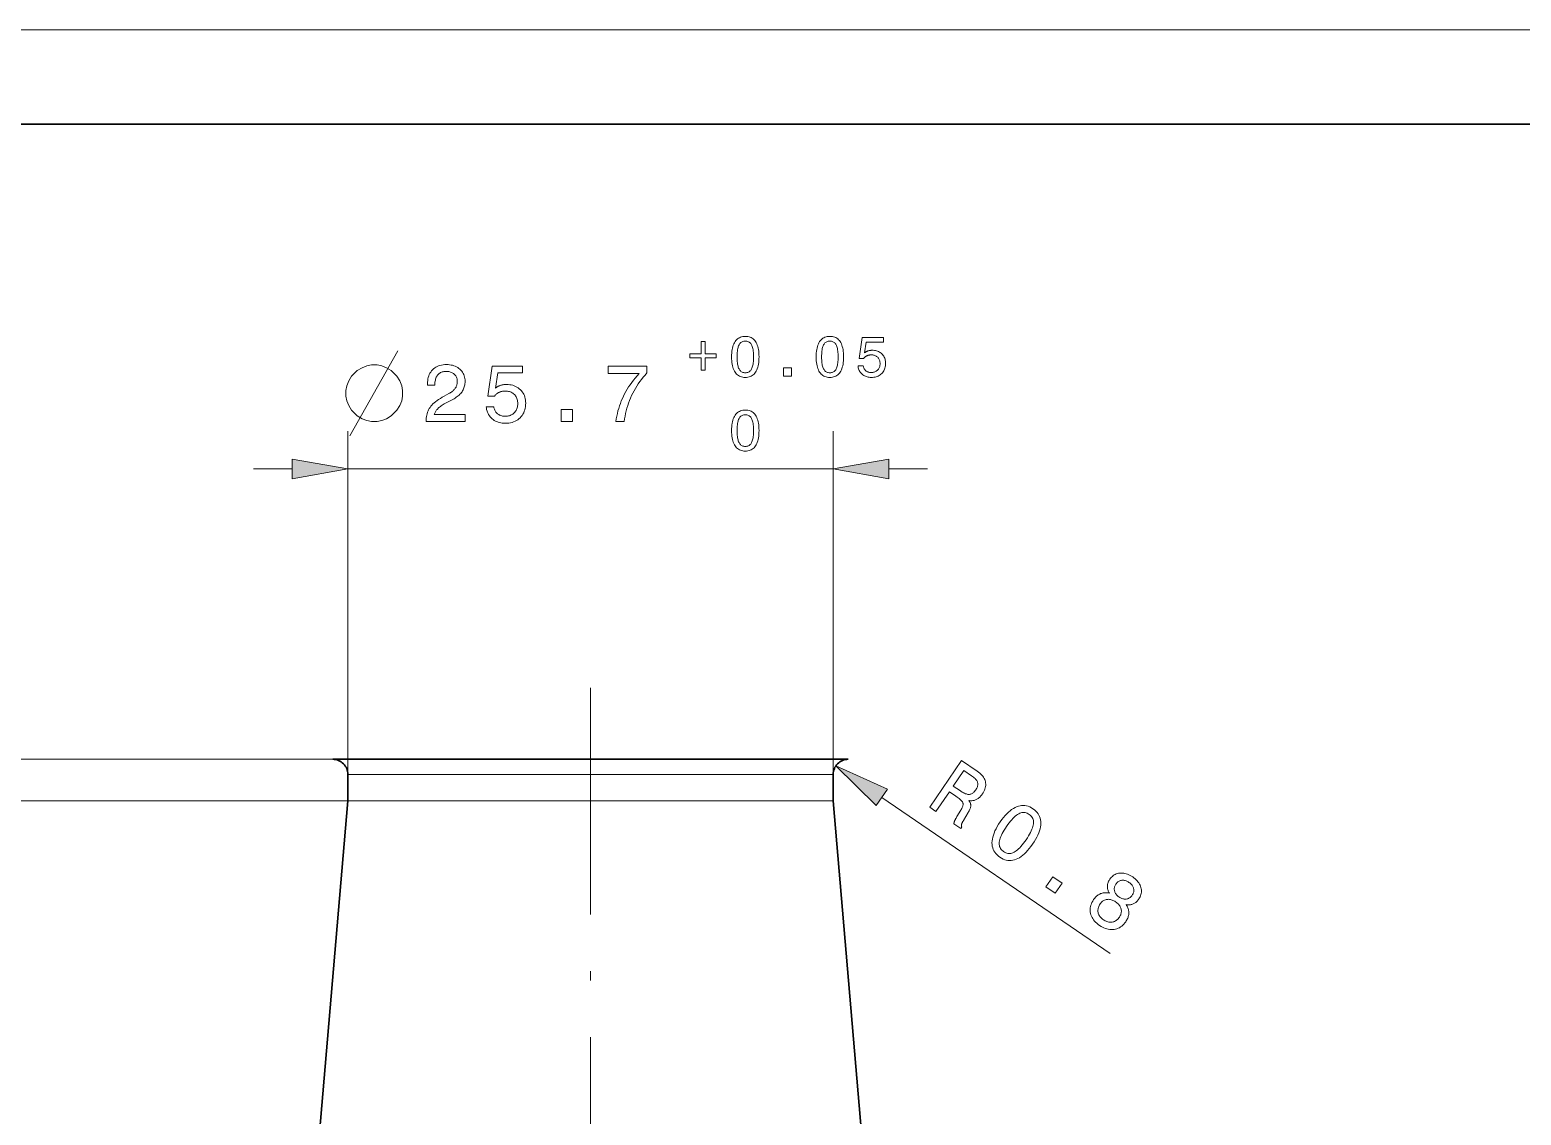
# Model space of a CAD drawing. Extents: x 0 to 419, y 0 to 420.
# Drawn here: x 79 to 157.9, y 362.5 to 420 of the extents above; entities that cross this region are included whole.
import ezdxf

# ---------------------------------------------------------------- set-up
doc = ezdxf.new("R2010")
doc.units = 0
doc.linetypes.add('DASHDOT', pattern=[18.5, 12, -3, 0.5, -3])

msp = doc.modelspace()

# ---------------------------------------------------------------- linework, layer by layer
at = {"color": 7, "lineweight": 13}
for p, q in [((0, 420), (297, 420)), ((95.807, 396.761), (121.507, 396.761)), ((95.007, 381.385), (29.415, 381.385)), ((95.007, 381.385), (39.27, 381.385)), ((95.007, 381.385), (48.761, 381.385)), ((119.934, 380.585), (95.807, 380.585)), ((95.807, 379.185), (48.761, 379.185)), ((119.934, 379.185), (95.807, 379.185))]:
    msp.add_line(p, q, dxfattribs=at)
at = {"color": 7, "lineweight": 30}
for p, q in [((20, 415), (292, 415)), ((95.007, 381.385), (122.307, 381.385)), ((95.807, 379.185), (90.157, 312.685)), ((121.507, 379.185), (127.157, 312.685))]:
    msp.add_line(p, q, dxfattribs=at)
at = {"color": 7, "lineweight": 13, "ltscale": 0.454398}
for p, q in [((95.807, 380.585), (95.807, 398.761)), ((121.507, 380.585), (121.507, 398.761))]:
    msp.add_line(p, q, dxfattribs=at)
at = {"color": 7, "lineweight": 13, "ltscale": 0.051139}
for p, q in [((90.807, 396.761), (92.852, 396.761)), ((124.461, 396.761), (126.507, 396.761))]:
    msp.add_line(p, q, dxfattribs=at)
at = {"color": 7, "linetype": 'DASHDOT', "lineweight": 13}
msp.add_line((108.657, 385.172), (108.657, 125.575), dxfattribs=at)
at = {"color": 7, "lineweight": 30, "ltscale": 0.035001}
for p, q in [((95.807, 379.185), (95.807, 380.585)), ((121.507, 379.185), (121.507, 380.585))]:
    msp.add_line(p, q, dxfattribs=at)
at = {"color": 7, "lineweight": 13, "ltscale": 0.039327}
for p, q in [((121.507, 380.585), (119.934, 380.585)), ((121.507, 379.185), (119.934, 379.185))]:
    msp.add_line(p, q, dxfattribs=at)
at = {"color": 7, "lineweight": 13, "ltscale": 0.366083}
msp.add_line((124.085, 379.368), (136.172, 371.101), dxfattribs=at)
at = {"color": 7, "lineweight": 13}
for points in [[(116.126, 402.685), (116.128, 402.789), (116.133, 402.888), (116.142, 402.981), (116.155, 403.07), (116.172, 403.154), (116.193, 403.232), (116.217, 403.306), (116.245, 403.374), (116.276, 403.437), (116.312, 403.496), (116.351, 403.548), (116.393, 403.596), (116.439, 403.638), (116.488, 403.674), (116.54, 403.704), (116.596, 403.729), (116.655, 403.749), (116.718, 403.763), (116.784, 403.771), (116.853, 403.774), (116.923, 403.771), (116.99, 403.763), (117.053, 403.749), (117.112, 403.73), (117.168, 403.705), (117.221, 403.674), (117.27, 403.639), (117.315, 403.597), (117.357, 403.55), (117.396, 403.498), (117.431, 403.44), (117.462, 403.377), (117.489, 403.309), (117.513, 403.235), (117.533, 403.157), (117.55, 403.073), (117.563, 402.983), (117.572, 402.889), (117.578, 402.79), (117.579, 402.685), (117.578, 402.58), (117.572, 402.481), (117.563, 402.387), (117.55, 402.298), (117.533, 402.214), (117.513, 402.136), (117.489, 402.063), (117.462, 401.995), (117.431, 401.932), (117.396, 401.875), (117.357, 401.822), (117.315, 401.776), (117.27, 401.735), (117.221, 401.699), (117.168, 401.669), (117.112, 401.644), (117.053, 401.625), (116.99, 401.611), (116.923, 401.603), (116.853, 401.6), (116.784, 401.603), (116.718, 401.611), (116.655, 401.625), (116.596, 401.644), (116.54, 401.669), (116.488, 401.699), (116.439, 401.735), (116.393, 401.777), (116.351, 401.824), (116.312, 401.876), (116.276, 401.934), (116.245, 401.997), (116.217, 402.065), (116.193, 402.138), (116.172, 402.216), (116.155, 402.3), (116.142, 402.388), (116.133, 402.482), (116.128, 402.581)], [(120.603, 402.685), (120.605, 402.789), (120.611, 402.888), (120.62, 402.981), (120.633, 403.07), (120.65, 403.154), (120.67, 403.232), (120.694, 403.306), (120.722, 403.374), (120.754, 403.437), (120.789, 403.496), (120.828, 403.548), (120.87, 403.596), (120.916, 403.638), (120.965, 403.674), (121.017, 403.704), (121.073, 403.729), (121.133, 403.749), (121.195, 403.763), (121.261, 403.771), (121.331, 403.774), (121.401, 403.771), (121.467, 403.763), (121.53, 403.749), (121.59, 403.73), (121.646, 403.705), (121.698, 403.674), (121.747, 403.639), (121.793, 403.597), (121.835, 403.55), (121.873, 403.498), (121.908, 403.44), (121.939, 403.377), (121.967, 403.309), (121.991, 403.235), (122.011, 403.157), (122.027, 403.073), (122.04, 402.983), (122.049, 402.889), (122.055, 402.79), (122.057, 402.685), (122.055, 402.58), (122.049, 402.481), (122.04, 402.387), (122.027, 402.298), (122.011, 402.214), (121.991, 402.136), (121.967, 402.063), (121.939, 401.995), (121.908, 401.932), (121.873, 401.875), (121.835, 401.822), (121.793, 401.776), (121.747, 401.735), (121.698, 401.699), (121.646, 401.669), (121.59, 401.644), (121.53, 401.625), (121.467, 401.611), (121.401, 401.603), (121.331, 401.6), (121.261, 401.603), (121.195, 401.611), (121.133, 401.625), (121.073, 401.644), (121.017, 401.669), (120.965, 401.699), (120.916, 401.735), (120.87, 401.777), (120.828, 401.824), (120.789, 401.876), (120.754, 401.934), (120.722, 401.997), (120.694, 402.065), (120.67, 402.138), (120.65, 402.216), (120.633, 402.3), (120.62, 402.388), (120.611, 402.482), (120.605, 402.581)], [(122.821, 402.208), (123.102, 402.208), (123.107, 402.176), (123.115, 402.145), (123.124, 402.116), (123.136, 402.088), (123.148, 402.062), (123.163, 402.037), (123.179, 402.014), (123.197, 401.992), (123.217, 401.971), (123.238, 401.952), (123.261, 401.934), (123.285, 401.919), (123.31, 401.905), (123.337, 401.893), (123.365, 401.883), (123.394, 401.875), (123.424, 401.868), (123.456, 401.863), (123.488, 401.861), (123.522, 401.86), (123.564, 401.861), (123.603, 401.865), (123.641, 401.871), (123.678, 401.88), (123.713, 401.892), (123.746, 401.906), (123.777, 401.923), (123.807, 401.942), (123.835, 401.964), (123.862, 401.988), (123.886, 402.015), (123.908, 402.043), (123.927, 402.072), (123.944, 402.104), (123.958, 402.137), (123.969, 402.171), (123.978, 402.208), (123.985, 402.246), (123.989, 402.285), (123.99, 402.326), (123.989, 402.368), (123.985, 402.408), (123.979, 402.447), (123.97, 402.483), (123.958, 402.518), (123.944, 402.552), (123.928, 402.583), (123.909, 402.613), (123.887, 402.641), (123.863, 402.667), (123.837, 402.691), (123.809, 402.713), (123.779, 402.732), (123.748, 402.748), (123.714, 402.762), (123.679, 402.774), (123.643, 402.783), (123.604, 402.789), (123.564, 402.793), (123.522, 402.794), (123.498, 402.793), (123.474, 402.792), (123.451, 402.79), (123.428, 402.786), (123.405, 402.782), (123.383, 402.776), (123.361, 402.77), (123.34, 402.763), (123.319, 402.754), (123.299, 402.745), (123.279, 402.735), (123.259, 402.724), (123.24, 402.712), (123.222, 402.699), (123.204, 402.685), (123.187, 402.67), (123.17, 402.654), (123.153, 402.637), (123.138, 402.619), (123.122, 402.601), (122.882, 402.601), (123.047, 403.713), (124.169, 403.713), (124.169, 403.465), (123.249, 403.465), (123.165, 402.9), (123.18, 402.913), (123.196, 402.925), (123.213, 402.937), (123.23, 402.948), (123.247, 402.959), (123.265, 402.968), (123.284, 402.978), (123.303, 402.986), (123.323, 402.994), (123.343, 403.001), (123.364, 403.008), (123.385, 403.014), (123.406, 403.019), (123.428, 403.023), (123.45, 403.027), (123.473, 403.03), (123.496, 403.033), (123.519, 403.035), (123.542, 403.036), (123.566, 403.036), (123.63, 403.034), (123.691, 403.028), (123.749, 403.019), (123.805, 403.005), (123.858, 402.988), (123.909, 402.967), (123.957, 402.942), (124.003, 402.913), (124.046, 402.881), (124.087, 402.844), (124.124, 402.805), (124.158, 402.763), (124.187, 402.718), (124.213, 402.671), (124.234, 402.622), (124.252, 402.571), (124.266, 402.517), (124.276, 402.461), (124.282, 402.402), (124.284, 402.341), (124.282, 402.276), (124.275, 402.214), (124.265, 402.154), (124.25, 402.096), (124.231, 402.042), (124.209, 401.989), (124.181, 401.94), (124.15, 401.892), (124.115, 401.847), (124.075, 401.805), (124.032, 401.766), (123.986, 401.731), (123.938, 401.701), (123.888, 401.674), (123.835, 401.651), (123.779, 401.633), (123.721, 401.618), (123.66, 401.608), (123.597, 401.602), (123.531, 401.6), (123.473, 401.602), (123.416, 401.607), (123.362, 401.615), (123.31, 401.627), (123.26, 401.642), (123.212, 401.66), (123.165, 401.682), (123.121, 401.707), (123.079, 401.736), (123.039, 401.768), (123.002, 401.802), (122.968, 401.839), (122.937, 401.878), (122.91, 401.918), (122.887, 401.961), (122.867, 402.007), (122.85, 402.054), (122.837, 402.103), (122.827, 402.154)], [(114.51, 403.498), (114.721, 403.498), (114.721, 402.843), (115.317, 402.843), (115.317, 402.633), (114.721, 402.633), (114.721, 401.978), (114.51, 401.978), (114.51, 402.633), (113.911, 402.633), (113.911, 402.843), (114.51, 402.843)], [(116.415, 402.685), (116.416, 402.6), (116.419, 402.52), (116.425, 402.445), (116.432, 402.375), (116.442, 402.309), (116.453, 402.248), (116.467, 402.191), (116.483, 402.139), (116.501, 402.092), (116.521, 402.049), (116.544, 402.011), (116.569, 401.977), (116.596, 401.947), (116.625, 401.92), (116.657, 401.898), (116.692, 401.88), (116.729, 401.866), (116.768, 401.856), (116.809, 401.85), (116.853, 401.848), (116.897, 401.85), (116.939, 401.856), (116.979, 401.866), (117.015, 401.88), (117.05, 401.898), (117.082, 401.92), (117.111, 401.946), (117.138, 401.975), (117.163, 402.009), (117.185, 402.047), (117.204, 402.089), (117.222, 402.136), (117.238, 402.188), (117.251, 402.245), (117.263, 402.306), (117.272, 402.372), (117.279, 402.443), (117.284, 402.519), (117.288, 402.599), (117.289, 402.685), (117.288, 402.77), (117.284, 402.851), (117.279, 402.927), (117.272, 402.998), (117.263, 403.064), (117.251, 403.126), (117.238, 403.183), (117.222, 403.234), (117.204, 403.281), (117.185, 403.324), (117.163, 403.362), (117.138, 403.395), (117.111, 403.425), (117.082, 403.451), (117.05, 403.473), (117.015, 403.491), (116.979, 403.505), (116.939, 403.515), (116.897, 403.521), (116.853, 403.523), (116.809, 403.521), (116.768, 403.515), (116.729, 403.505), (116.692, 403.491), (116.657, 403.473), (116.625, 403.45), (116.596, 403.424), (116.569, 403.394), (116.544, 403.36), (116.521, 403.322), (116.501, 403.279), (116.483, 403.232), (116.467, 403.18), (116.453, 403.123), (116.442, 403.062), (116.432, 402.996), (116.425, 402.925), (116.419, 402.849), (116.416, 402.769)], [(120.892, 402.685), (120.893, 402.6), (120.897, 402.52), (120.902, 402.445), (120.909, 402.375), (120.919, 402.309), (120.931, 402.248), (120.944, 402.191), (120.96, 402.139), (120.978, 402.092), (120.999, 402.049), (121.021, 402.011), (121.046, 401.977), (121.073, 401.947), (121.103, 401.92), (121.135, 401.898), (121.169, 401.88), (121.206, 401.866), (121.245, 401.856), (121.287, 401.85), (121.331, 401.848), (121.375, 401.85), (121.417, 401.856), (121.456, 401.866), (121.493, 401.88), (121.527, 401.898), (121.559, 401.92), (121.589, 401.946), (121.615, 401.975), (121.64, 402.009), (121.662, 402.047), (121.682, 402.089), (121.699, 402.136), (121.715, 402.188), (121.729, 402.245), (121.74, 402.306), (121.749, 402.372), (121.757, 402.443), (121.762, 402.519), (121.765, 402.599), (121.766, 402.685), (121.765, 402.77), (121.762, 402.851), (121.757, 402.927), (121.749, 402.998), (121.74, 403.064), (121.729, 403.126), (121.715, 403.183), (121.699, 403.234), (121.682, 403.281), (121.662, 403.324), (121.64, 403.362), (121.615, 403.395), (121.589, 403.425), (121.559, 403.451), (121.527, 403.473), (121.493, 403.491), (121.456, 403.505), (121.417, 403.515), (121.375, 403.521), (121.331, 403.523), (121.287, 403.521), (121.245, 403.515), (121.206, 403.505), (121.169, 403.491), (121.135, 403.473), (121.103, 403.45), (121.073, 403.424), (121.046, 403.394), (121.021, 403.36), (120.999, 403.322), (120.978, 403.279), (120.96, 403.232), (120.944, 403.18), (120.931, 403.123), (120.919, 403.062), (120.909, 402.996), (120.902, 402.925), (120.897, 402.849), (120.893, 402.769)], [(97.358, 402.261), (97.058, 402.261), (96.808, 402.211), (96.558, 402.111), (96.308, 401.961), (96.008, 401.661), (95.858, 401.411), (95.758, 401.161), (95.708, 400.911), (95.708, 400.611), (95.758, 400.361), (95.858, 400.111), (96.008, 399.861), (96.308, 399.561), (96.558, 399.411), (96.808, 399.311), (97.058, 399.261), (97.358, 399.261), (97.608, 399.311), (97.858, 399.411), (98.108, 399.561), (98.408, 399.861), (98.558, 400.111), (98.658, 400.361), (98.708, 400.611), (98.708, 400.911), (98.658, 401.161), (98.558, 401.411), (98.408, 401.661), (98.108, 401.961), (97.858, 402.111), (97.608, 402.211)], [(99.954, 399.261), (99.954, 399.273), (99.956, 399.361), (99.963, 399.445), (99.973, 399.527), (99.987, 399.606), (100.006, 399.681), (100.029, 399.754), (100.056, 399.824), (100.087, 399.891), (100.122, 399.955), (100.161, 400.016), (100.206, 400.076), (100.257, 400.135), (100.315, 400.195), (100.38, 400.254), (100.451, 400.313), (100.529, 400.372), (100.613, 400.431), (100.705, 400.49), (100.803, 400.549), (100.907, 400.608), (101.162, 400.747), (101.207, 400.772), (101.249, 400.798), (101.289, 400.824), (101.326, 400.851), (101.361, 400.879), (101.393, 400.907), (101.423, 400.936), (101.45, 400.965), (101.475, 400.995), (101.498, 401.026), (101.518, 401.058), (101.536, 401.09), (101.551, 401.124), (101.565, 401.159), (101.577, 401.195), (101.586, 401.231), (101.594, 401.269), (101.599, 401.309), (101.602, 401.349), (101.603, 401.39), (101.601, 401.437), (101.596, 401.481), (101.588, 401.525), (101.577, 401.566), (101.562, 401.605), (101.544, 401.643), (101.523, 401.678), (101.498, 401.712), (101.471, 401.744), (101.44, 401.775), (101.406, 401.802), (101.37, 401.827), (101.332, 401.849), (101.291, 401.868), (101.249, 401.884), (101.204, 401.898), (101.157, 401.908), (101.107, 401.915), (101.056, 401.92), (101.002, 401.921), (100.949, 401.919), (100.898, 401.914), (100.849, 401.904), (100.803, 401.891), (100.759, 401.875), (100.717, 401.854), (100.678, 401.83), (100.641, 401.802), (100.606, 401.771), (100.573, 401.736), (100.543, 401.697), (100.517, 401.656), (100.493, 401.612), (100.473, 401.565), (100.455, 401.515), (100.441, 401.463), (100.43, 401.408), (100.422, 401.35), (100.418, 401.289), (100.416, 401.225), (100.416, 401.19), (100.024, 401.19), (100.024, 401.251), (100.027, 401.344), (100.035, 401.433), (100.048, 401.518), (100.067, 401.599), (100.091, 401.676), (100.121, 401.749), (100.156, 401.818), (100.197, 401.883), (100.243, 401.945), (100.294, 402.002), (100.35, 402.055), (100.409, 402.102), (100.473, 402.144), (100.54, 402.18), (100.612, 402.21), (100.687, 402.235), (100.766, 402.255), (100.848, 402.268), (100.935, 402.277), (101.025, 402.28), (101.112, 402.277), (101.196, 402.27), (101.276, 402.257), (101.352, 402.24), (101.426, 402.218), (101.496, 402.191), (101.562, 402.159), (101.625, 402.122), (101.685, 402.08), (101.741, 402.033), (101.793, 401.982), (101.839, 401.928), (101.88, 401.871), (101.916, 401.811), (101.946, 401.748), (101.97, 401.681), (101.99, 401.612), (102.003, 401.54), (102.011, 401.464), (102.014, 401.386), (102.013, 401.324), (102.008, 401.265), (102, 401.207), (101.988, 401.15), (101.974, 401.095), (101.956, 401.041), (101.936, 400.989), (101.912, 400.939), (101.884, 400.89), (101.854, 400.843), (101.82, 400.797), (101.783, 400.752), (101.743, 400.709), (101.699, 400.666), (101.652, 400.625), (101.601, 400.586), (101.547, 400.547), (101.49, 400.51), (101.429, 400.474), (101.365, 400.439), (101.112, 400.31), (101.042, 400.273), (100.976, 400.237), (100.914, 400.201), (100.856, 400.166), (100.802, 400.132), (100.752, 400.098), (100.707, 400.065), (100.665, 400.033), (100.628, 400.002), (100.594, 399.971), (100.564, 399.94), (100.536, 399.909), (100.51, 399.877), (100.486, 399.844), (100.464, 399.81), (100.444, 399.776), (100.427, 399.741), (100.411, 399.705), (100.398, 399.669), (100.387, 399.632), (102.014, 399.632), (102.014, 399.261)], [(103.136, 400.043), (103.536, 400.043), (103.545, 399.997), (103.556, 399.953), (103.569, 399.911), (103.585, 399.872), (103.603, 399.834), (103.624, 399.799), (103.647, 399.765), (103.673, 399.734), (103.701, 399.704), (103.731, 399.677), (103.764, 399.652), (103.798, 399.629), (103.835, 399.61), (103.873, 399.593), (103.912, 399.578), (103.954, 399.566), (103.997, 399.557), (104.042, 399.55), (104.089, 399.546), (104.137, 399.545), (104.196, 399.547), (104.253, 399.552), (104.307, 399.562), (104.359, 399.574), (104.409, 399.591), (104.456, 399.611), (104.501, 399.635), (104.544, 399.663), (104.584, 399.694), (104.622, 399.729), (104.657, 399.766), (104.688, 399.807), (104.716, 399.849), (104.739, 399.894), (104.76, 399.941), (104.776, 399.99), (104.789, 400.042), (104.798, 400.096), (104.804, 400.153), (104.805, 400.211), (104.804, 400.271), (104.798, 400.329), (104.789, 400.384), (104.776, 400.436), (104.76, 400.486), (104.74, 400.533), (104.717, 400.578), (104.689, 400.621), (104.659, 400.661), (104.624, 400.698), (104.587, 400.733), (104.547, 400.764), (104.504, 400.791), (104.459, 400.814), (104.412, 400.834), (104.362, 400.851), (104.309, 400.863), (104.254, 400.872), (104.197, 400.878), (104.137, 400.88), (104.102, 400.879), (104.068, 400.877), (104.035, 400.873), (104.002, 400.868), (103.97, 400.862), (103.938, 400.855), (103.907, 400.846), (103.877, 400.835), (103.847, 400.823), (103.818, 400.81), (103.789, 400.795), (103.761, 400.78), (103.734, 400.762), (103.708, 400.744), (103.683, 400.724), (103.658, 400.702), (103.634, 400.68), (103.61, 400.656), (103.588, 400.63), (103.566, 400.603), (103.222, 400.603), (103.458, 402.193), (105.061, 402.193), (105.061, 401.839), (103.747, 401.839), (103.627, 401.031), (103.649, 401.05), (103.671, 401.068), (103.695, 401.084), (103.719, 401.1), (103.744, 401.115), (103.77, 401.129), (103.797, 401.142), (103.824, 401.154), (103.852, 401.165), (103.881, 401.176), (103.911, 401.185), (103.941, 401.194), (103.971, 401.201), (104.002, 401.208), (104.034, 401.213), (104.066, 401.217), (104.099, 401.221), (104.132, 401.223), (104.166, 401.225), (104.2, 401.225), (104.291, 401.223), (104.378, 401.214), (104.461, 401.201), (104.541, 401.182), (104.617, 401.157), (104.69, 401.127), (104.758, 401.091), (104.824, 401.05), (104.885, 401.003), (104.944, 400.951), (104.997, 400.895), (105.045, 400.835), (105.087, 400.772), (105.124, 400.705), (105.155, 400.635), (105.18, 400.561), (105.2, 400.484), (105.214, 400.404), (105.222, 400.32), (105.225, 400.232), (105.222, 400.14), (105.213, 400.051), (105.198, 399.965), (105.177, 399.883), (105.15, 399.805), (105.118, 399.73), (105.079, 399.659), (105.034, 399.592), (104.983, 399.528), (104.927, 399.467), (104.865, 399.411), (104.8, 399.362), (104.731, 399.318), (104.659, 399.28), (104.583, 399.247), (104.504, 399.221), (104.421, 399.2), (104.334, 399.186), (104.244, 399.177), (104.15, 399.174), (104.066, 399.176), (103.986, 399.184), (103.909, 399.196), (103.834, 399.212), (103.762, 399.234), (103.693, 399.26), (103.627, 399.291), (103.564, 399.327), (103.504, 399.368), (103.447, 399.413), (103.393, 399.463), (103.345, 399.515), (103.301, 399.57), (103.263, 399.629), (103.229, 399.69), (103.201, 399.755), (103.177, 399.822), (103.158, 399.893), (103.145, 399.966)], [(110.002, 399.261), (110.024, 399.404), (110.049, 399.546), (110.079, 399.685), (110.112, 399.823), (110.15, 399.959), (110.192, 400.092), (110.238, 400.224), (110.288, 400.353), (110.342, 400.481), (110.4, 400.607), (110.462, 400.731), (110.529, 400.854), (110.601, 400.976), (110.677, 401.096), (110.758, 401.216), (110.843, 401.335), (110.933, 401.452), (111.028, 401.569), (111.127, 401.684), (111.231, 401.799), (109.591, 401.799), (109.591, 402.193), (111.647, 402.193), (111.647, 401.835), (111.546, 401.723), (111.45, 401.609), (111.358, 401.493), (111.27, 401.376), (111.187, 401.257), (111.108, 401.136), (111.033, 401.014), (110.962, 400.89), (110.895, 400.765), (110.833, 400.637), (110.775, 400.508), (110.721, 400.377), (110.671, 400.244), (110.625, 400.109), (110.584, 399.973), (110.546, 399.834), (110.513, 399.693), (110.484, 399.551), (110.459, 399.407), (110.439, 399.261)], [(118.884, 401.661), (118.884, 402.111), (119.302, 402.111), (119.302, 401.661)], [(107.105, 399.261), (107.105, 399.904), (107.702, 399.904), (107.702, 399.261)], [(116.126, 398.785), (116.128, 398.889), (116.133, 398.988), (116.142, 399.081), (116.155, 399.17), (116.172, 399.254), (116.193, 399.332), (116.217, 399.406), (116.245, 399.474), (116.276, 399.537), (116.312, 399.596), (116.351, 399.648), (116.393, 399.696), (116.439, 399.737), (116.488, 399.774), (116.54, 399.804), (116.596, 399.829), (116.655, 399.849), (116.718, 399.863), (116.784, 399.871), (116.853, 399.874), (116.923, 399.871), (116.99, 399.863), (117.053, 399.849), (117.112, 399.83), (117.168, 399.805), (117.221, 399.774), (117.27, 399.739), (117.315, 399.697), (117.357, 399.65), (117.396, 399.598), (117.431, 399.54), (117.462, 399.477), (117.489, 399.409), (117.513, 399.335), (117.533, 399.257), (117.55, 399.173), (117.563, 399.083), (117.572, 398.989), (117.578, 398.89), (117.579, 398.785), (117.578, 398.68), (117.572, 398.581), (117.563, 398.487), (117.55, 398.398), (117.533, 398.314), (117.513, 398.236), (117.489, 398.163), (117.462, 398.095), (117.431, 398.032), (117.396, 397.975), (117.357, 397.922), (117.315, 397.876), (117.27, 397.835), (117.221, 397.799), (117.168, 397.769), (117.112, 397.744), (117.053, 397.725), (116.99, 397.711), (116.923, 397.703), (116.853, 397.7), (116.784, 397.703), (116.718, 397.711), (116.655, 397.725), (116.596, 397.744), (116.54, 397.769), (116.488, 397.799), (116.439, 397.835), (116.393, 397.877), (116.351, 397.924), (116.312, 397.976), (116.276, 398.034), (116.245, 398.097), (116.217, 398.165), (116.193, 398.238), (116.172, 398.316), (116.155, 398.4), (116.142, 398.488), (116.133, 398.582), (116.128, 398.681)], [(116.415, 398.785), (116.416, 398.7), (116.419, 398.62), (116.425, 398.545), (116.432, 398.475), (116.442, 398.409), (116.453, 398.348), (116.467, 398.291), (116.483, 398.239), (116.501, 398.192), (116.521, 398.149), (116.544, 398.111), (116.569, 398.077), (116.596, 398.047), (116.625, 398.02), (116.657, 397.998), (116.692, 397.98), (116.729, 397.966), (116.768, 397.956), (116.809, 397.95), (116.853, 397.948), (116.897, 397.95), (116.939, 397.956), (116.979, 397.966), (117.015, 397.98), (117.05, 397.998), (117.082, 398.02), (117.111, 398.046), (117.138, 398.075), (117.163, 398.109), (117.185, 398.147), (117.204, 398.189), (117.222, 398.236), (117.238, 398.288), (117.251, 398.345), (117.263, 398.406), (117.272, 398.472), (117.279, 398.543), (117.284, 398.619), (117.288, 398.699), (117.289, 398.785), (117.288, 398.87), (117.284, 398.951), (117.279, 399.027), (117.272, 399.098), (117.263, 399.164), (117.251, 399.226), (117.238, 399.283), (117.222, 399.334), (117.204, 399.381), (117.185, 399.424), (117.163, 399.462), (117.138, 399.495), (117.111, 399.525), (117.082, 399.551), (117.05, 399.573), (117.015, 399.591), (116.979, 399.605), (116.939, 399.615), (116.897, 399.621), (116.853, 399.623), (116.809, 399.621), (116.768, 399.615), (116.729, 399.605), (116.692, 399.591), (116.657, 399.573), (116.625, 399.55), (116.596, 399.524), (116.569, 399.494), (116.544, 399.46), (116.521, 399.421), (116.501, 399.379), (116.483, 399.332), (116.467, 399.28), (116.453, 399.223), (116.442, 399.162), (116.432, 399.096), (116.425, 399.025), (116.419, 398.949), (116.416, 398.869)], [(92.852, 396.24), (95.807, 396.761), (92.852, 397.281)], [(124.461, 397.281), (121.507, 396.761), (124.461, 396.24)], [(124.379, 379.798), (121.647, 381.036), (123.791, 378.938)], [(126.617, 378.848), (128.308, 381.321), (129.134, 380.756), (129.204, 380.705), (129.269, 380.653), (129.327, 380.6), (129.379, 380.546), (129.426, 380.491), (129.466, 380.434), (129.5, 380.376), (129.529, 380.317), (129.551, 380.256), (129.568, 380.195), (129.579, 380.132), (129.583, 380.069), (129.582, 380.005), (129.574, 379.941), (129.56, 379.875), (129.541, 379.81), (129.515, 379.743), (129.483, 379.676), (129.445, 379.608), (129.401, 379.539), (129.372, 379.5), (129.343, 379.463), (129.313, 379.428), (129.283, 379.395), (129.251, 379.365), (129.219, 379.338), (129.186, 379.313), (129.152, 379.29), (129.118, 379.269), (129.082, 379.251), (129.046, 379.236), (129.009, 379.222), (128.972, 379.211), (128.934, 379.203), (128.895, 379.197), (128.855, 379.193), (128.815, 379.192), (128.774, 379.193), (128.732, 379.197), (128.69, 379.203), (128.711, 379.176), (128.729, 379.149), (128.745, 379.122), (128.758, 379.095), (128.77, 379.069), (128.779, 379.042), (128.786, 379.016), (128.791, 378.989), (128.794, 378.963), (128.794, 378.936), (128.792, 378.909), (128.787, 378.879), (128.78, 378.847), (128.769, 378.813), (128.756, 378.777), (128.74, 378.739), (128.722, 378.699), (128.7, 378.656), (128.676, 378.611), (128.649, 378.564), (128.4, 378.144), (128.385, 378.118), (128.371, 378.092), (128.358, 378.068), (128.346, 378.045), (128.336, 378.023), (128.327, 378.002), (128.319, 377.982), (128.312, 377.964), (128.307, 377.946), (128.303, 377.93), (128.3, 377.915), (128.298, 377.9), (128.297, 377.885), (128.296, 377.87), (128.297, 377.855), (128.299, 377.841), (128.302, 377.827), (128.306, 377.813), (128.31, 377.799), (128.316, 377.786), (128.27, 377.718), (127.896, 377.974), (127.896, 377.985), (127.898, 377.998), (127.901, 378.011), (127.904, 378.024), (127.908, 378.039), (127.912, 378.054), (127.917, 378.07), (127.923, 378.086), (127.93, 378.103), (127.938, 378.121), (127.946, 378.14), (127.955, 378.159), (127.965, 378.18), (127.976, 378.202), (127.988, 378.225), (128.001, 378.248), (128.014, 378.273), (128.029, 378.299), (128.044, 378.326), (128.061, 378.354), (128.262, 378.686), (128.291, 378.735), (128.316, 378.781), (128.337, 378.826), (128.354, 378.868), (128.367, 378.907), (128.377, 378.944), (128.383, 378.979), (128.385, 379.011), (128.384, 379.041), (128.379, 379.068), (128.369, 379.096), (128.352, 379.125), (128.33, 379.157), (128.301, 379.19), (128.267, 379.226), (128.226, 379.263), (128.179, 379.303), (128.125, 379.345), (128.066, 379.388), (128.001, 379.434), (127.661, 379.666), (126.947, 378.622)], [(128.835, 380.516), (128.431, 380.792), (127.868, 379.969), (128.249, 379.709), (128.306, 379.671), (128.361, 379.638), (128.414, 379.609), (128.464, 379.584), (128.512, 379.564), (128.558, 379.548), (128.602, 379.536), (128.644, 379.529), (128.683, 379.526), (128.72, 379.527), (128.756, 379.532), (128.791, 379.542), (128.826, 379.556), (128.86, 379.574), (128.894, 379.595), (128.927, 379.621), (128.959, 379.652), (128.991, 379.686), (129.022, 379.724), (129.053, 379.767), (129.081, 379.81), (129.105, 379.853), (129.125, 379.894), (129.141, 379.935), (129.153, 379.974), (129.162, 380.013), (129.166, 380.051), (129.166, 380.087), (129.162, 380.123), (129.155, 380.158), (129.143, 380.193), (129.127, 380.228), (129.106, 380.263), (129.08, 380.298), (129.051, 380.334), (129.017, 380.37), (128.978, 380.406), (128.935, 380.442), (128.887, 380.479)], [(130.349, 378.068), (130.435, 378.189), (130.522, 378.301), (130.608, 378.404), (130.695, 378.499), (130.782, 378.584), (130.87, 378.66), (130.957, 378.727), (131.046, 378.785), (131.134, 378.834), (131.222, 378.874), (131.311, 378.905), (131.399, 378.927), (131.486, 378.939), (131.573, 378.942), (131.66, 378.936), (131.746, 378.921), (131.832, 378.896), (131.917, 378.862), (132.001, 378.818), (132.085, 378.766), (132.166, 378.706), (132.237, 378.642), (132.301, 378.575), (132.355, 378.505), (132.401, 378.43), (132.438, 378.352), (132.467, 378.27), (132.488, 378.185), (132.499, 378.096), (132.502, 378.003), (132.497, 377.906), (132.483, 377.807), (132.46, 377.704), (132.429, 377.598), (132.39, 377.489), (132.341, 377.377), (132.285, 377.261), (132.219, 377.143), (132.146, 377.021), (132.063, 376.896), (131.977, 376.774), (131.89, 376.661), (131.803, 376.558), (131.717, 376.463), (131.63, 376.378), (131.543, 376.302), (131.455, 376.235), (131.368, 376.177), (131.281, 376.128), (131.193, 376.089), (131.106, 376.058), (131.018, 376.037), (130.932, 376.025), (130.845, 376.023), (130.759, 376.029), (130.673, 376.045), (130.587, 376.071), (130.502, 376.105), (130.417, 376.149), (130.332, 376.202), (130.253, 376.262), (130.181, 376.325), (130.119, 376.391), (130.064, 376.462), (130.019, 376.536), (129.981, 376.614), (129.952, 376.696), (129.932, 376.782), (129.92, 376.871), (129.916, 376.965), (129.921, 377.061), (129.935, 377.161), (129.957, 377.263), (129.987, 377.369), (130.026, 377.478), (130.074, 377.59), (130.13, 377.705), (130.194, 377.823), (130.267, 377.944)], [(130.69, 377.835), (130.623, 377.734), (130.563, 377.638), (130.508, 377.545), (130.46, 377.456), (130.418, 377.37), (130.383, 377.289), (130.354, 377.211), (130.33, 377.137), (130.314, 377.066), (130.303, 377), (130.299, 376.937), (130.3, 376.876), (130.308, 376.819), (130.322, 376.764), (130.342, 376.712), (130.368, 376.663), (130.4, 376.617), (130.438, 376.573), (130.482, 376.532), (130.532, 376.495), (130.586, 376.461), (130.64, 376.435), (130.694, 376.415), (130.749, 376.402), (130.804, 376.395), (130.859, 376.395), (130.915, 376.402), (130.971, 376.415), (131.027, 376.436), (131.083, 376.462), (131.141, 376.496), (131.2, 376.537), (131.26, 376.586), (131.321, 376.642), (131.384, 376.705), (131.449, 376.775), (131.515, 376.853), (131.582, 376.938), (131.65, 377.03), (131.72, 377.13), (131.788, 377.232), (131.85, 377.33), (131.905, 377.423), (131.953, 377.513), (131.996, 377.599), (132.032, 377.681), (132.062, 377.758), (132.085, 377.832), (132.102, 377.902), (132.113, 377.968), (132.118, 378.03), (132.116, 378.09), (132.108, 378.147), (132.094, 378.201), (132.075, 378.253), (132.048, 378.301), (132.016, 378.348), (131.978, 378.391), (131.934, 378.432), (131.883, 378.47), (131.83, 378.503), (131.776, 378.529), (131.721, 378.549), (131.667, 378.562), (131.611, 378.568), (131.556, 378.568), (131.5, 378.561), (131.443, 378.547), (131.386, 378.527), (131.329, 378.5), (131.271, 378.466), (131.211, 378.425), (131.151, 378.376), (131.089, 378.321), (131.025, 378.258), (130.961, 378.188), (130.895, 378.11), (130.828, 378.026), (130.76, 377.934)], [(132.775, 374.636), (133.138, 375.167), (133.631, 374.83), (133.268, 374.299)], [(136.13, 374.298), (136.109, 374.335), (136.09, 374.372), (136.073, 374.41), (136.059, 374.447), (136.048, 374.484), (136.038, 374.521), (136.031, 374.558), (136.026, 374.595), (136.024, 374.632), (136.024, 374.669), (136.027, 374.706), (136.032, 374.743), (136.039, 374.78), (136.049, 374.818), (136.061, 374.855), (136.076, 374.892), (136.093, 374.929), (136.112, 374.967), (136.134, 375.004), (136.159, 375.042), (136.199, 375.096), (136.242, 375.145), (136.288, 375.189), (136.337, 375.228), (136.388, 375.263), (136.442, 375.292), (136.499, 375.316), (136.559, 375.334), (136.622, 375.348), (136.688, 375.357), (136.755, 375.361), (136.822, 375.359), (136.889, 375.352), (136.957, 375.34), (137.024, 375.322), (137.092, 375.299), (137.16, 375.271), (137.228, 375.238), (137.296, 375.199), (137.365, 375.154), (137.431, 375.106), (137.493, 375.057), (137.549, 375.005), (137.6, 374.952), (137.646, 374.897), (137.687, 374.841), (137.723, 374.782), (137.753, 374.722), (137.779, 374.66), (137.799, 374.597), (137.815, 374.533), (137.824, 374.469), (137.828, 374.407), (137.826, 374.345), (137.818, 374.284), (137.805, 374.224), (137.786, 374.165), (137.762, 374.106), (137.731, 374.048), (137.695, 373.991), (137.669, 373.954), (137.642, 373.92), (137.614, 373.888), (137.586, 373.858), (137.556, 373.83), (137.526, 373.805), (137.495, 373.782), (137.463, 373.761), (137.431, 373.743), (137.398, 373.727), (137.364, 373.714), (137.329, 373.702), (137.293, 373.693), (137.256, 373.686), (137.218, 373.682), (137.179, 373.679), (137.139, 373.679), (137.098, 373.682), (137.057, 373.686), (137.014, 373.693), (137.043, 373.65), (137.068, 373.606), (137.091, 373.563), (137.11, 373.518), (137.126, 373.474), (137.14, 373.429), (137.15, 373.385), (137.156, 373.339), (137.16, 373.294), (137.161, 373.248), (137.158, 373.202), (137.153, 373.157), (137.144, 373.111), (137.132, 373.065), (137.118, 373.019), (137.1, 372.973), (137.079, 372.927), (137.056, 372.881), (137.029, 372.835), (136.999, 372.789), (136.949, 372.721), (136.896, 372.659), (136.841, 372.603), (136.783, 372.552), (136.722, 372.508), (136.659, 372.47), (136.593, 372.438), (136.524, 372.412), (136.453, 372.392), (136.379, 372.378), (136.304, 372.37), (136.228, 372.369), (136.152, 372.374), (136.076, 372.386), (135.999, 372.404), (135.922, 372.429), (135.845, 372.46), (135.768, 372.497), (135.69, 372.541), (135.612, 372.591), (135.536, 372.646), (135.467, 372.702), (135.404, 372.761), (135.348, 372.822), (135.297, 372.884), (135.252, 372.949), (135.214, 373.016), (135.182, 373.085), (135.156, 373.156), (135.136, 373.228), (135.122, 373.302), (135.115, 373.376), (135.115, 373.449), (135.121, 373.522), (135.133, 373.595), (135.153, 373.667), (135.178, 373.739), (135.211, 373.811), (135.25, 373.883), (135.295, 373.955), (135.327, 373.999), (135.36, 374.041), (135.394, 374.08), (135.43, 374.116), (135.466, 374.149), (135.503, 374.179), (135.542, 374.206), (135.582, 374.231), (135.622, 374.253), (135.664, 374.272), (135.707, 374.288), (135.751, 374.301), (135.795, 374.311), (135.84, 374.318), (135.887, 374.322), (135.934, 374.323), (135.982, 374.321), (136.03, 374.316), (136.08, 374.309)], [(136.479, 374.782), (136.457, 374.746), (136.437, 374.711), (136.421, 374.674), (136.409, 374.638), (136.399, 374.602), (136.393, 374.565), (136.39, 374.528), (136.391, 374.491), (136.394, 374.454), (136.402, 374.416), (136.412, 374.379), (136.425, 374.343), (136.441, 374.308), (136.461, 374.274), (136.483, 374.242), (136.508, 374.21), (136.537, 374.18), (136.568, 374.15), (136.603, 374.122), (136.64, 374.095), (136.679, 374.069), (136.719, 374.047), (136.758, 374.029), (136.797, 374.013), (136.835, 374.001), (136.874, 373.992), (136.913, 373.986), (136.951, 373.983), (136.99, 373.984), (137.028, 373.988), (137.066, 373.995), (137.102, 374.005), (137.136, 374.018), (137.17, 374.034), (137.202, 374.053), (137.232, 374.075), (137.261, 374.1), (137.289, 374.128), (137.316, 374.159), (137.341, 374.193), (137.363, 374.228), (137.383, 374.264), (137.398, 374.3), (137.411, 374.335), (137.42, 374.371), (137.426, 374.407), (137.429, 374.443), (137.428, 374.479), (137.424, 374.515), (137.417, 374.551), (137.406, 374.586), (137.392, 374.621), (137.376, 374.655), (137.356, 374.688), (137.332, 374.72), (137.306, 374.752), (137.277, 374.782), (137.244, 374.812), (137.209, 374.841), (137.17, 374.869), (137.13, 374.895), (137.09, 374.917), (137.051, 374.937), (137.012, 374.953), (136.974, 374.966), (136.935, 374.976), (136.897, 374.982), (136.86, 374.986), (136.822, 374.986), (136.785, 374.983), (136.749, 374.977), (136.714, 374.967), (136.68, 374.955), (136.648, 374.939), (136.616, 374.921), (136.586, 374.899), (136.558, 374.875), (136.53, 374.847), (136.504, 374.816)], [(135.643, 373.727), (135.614, 373.682), (135.589, 373.637), (135.568, 373.591), (135.551, 373.546), (135.538, 373.501), (135.53, 373.456), (135.525, 373.411), (135.524, 373.366), (135.527, 373.321), (135.535, 373.276), (135.546, 373.232), (135.561, 373.189), (135.58, 373.147), (135.602, 373.106), (135.629, 373.067), (135.659, 373.029), (135.692, 372.993), (135.73, 372.957), (135.771, 372.923), (135.816, 372.891), (135.864, 372.86), (135.911, 372.834), (135.958, 372.811), (136.004, 372.793), (136.051, 372.779), (136.097, 372.768), (136.143, 372.762), (136.189, 372.759), (136.234, 372.761), (136.28, 372.767), (136.324, 372.776), (136.367, 372.789), (136.409, 372.806), (136.449, 372.827), (136.488, 372.852), (136.525, 372.88), (136.561, 372.912), (136.596, 372.948), (136.629, 372.987), (136.661, 373.031), (136.688, 373.073), (136.711, 373.115), (136.73, 373.158), (136.745, 373.2), (136.756, 373.243), (136.763, 373.285), (136.766, 373.328), (136.766, 373.371), (136.761, 373.414), (136.753, 373.457), (136.741, 373.499), (136.725, 373.541), (136.705, 373.581), (136.682, 373.621), (136.654, 373.659), (136.624, 373.697), (136.589, 373.733), (136.551, 373.768), (136.509, 373.802), (136.463, 373.835), (136.416, 373.866), (136.369, 373.893), (136.322, 373.915), (136.276, 373.934), (136.23, 373.949), (136.185, 373.961), (136.14, 373.968), (136.095, 373.972), (136.051, 373.971), (136.006, 373.967), (135.963, 373.96), (135.922, 373.948), (135.881, 373.933), (135.843, 373.915), (135.806, 373.892), (135.77, 373.867), (135.736, 373.837), (135.703, 373.804), (135.672, 373.767)]]:
    msp.add_lwpolyline(points, close=True, dxfattribs=at)
msp.add_lwpolyline([(95.908, 398.511), (97.608, 401.511), (98.458, 403.011)], dxfattribs=at)
at = {"color": 7, "lineweight": 30}
for centre, start, end in [((95.007, 380.585), 359.99999, 90), ((122.307, 380.585), 90, 180.00001)]:
    msp.add_arc(centre, 0.8, start, end, dxfattribs=at)
at = {"color": 7, "lineweight": 13}
for points in [[(92.852, 396.24), (95.807, 396.761), (92.852, 396.24), (92.852, 397.281)], [(124.461, 397.281), (121.507, 396.761), (124.461, 397.281), (124.461, 396.24)], [(124.379, 379.798), (121.647, 381.036), (124.379, 379.798), (123.791, 378.938)]]:
    msp.add_solid(points, dxfattribs=at)

doc.saveas('drawing.dxf')
